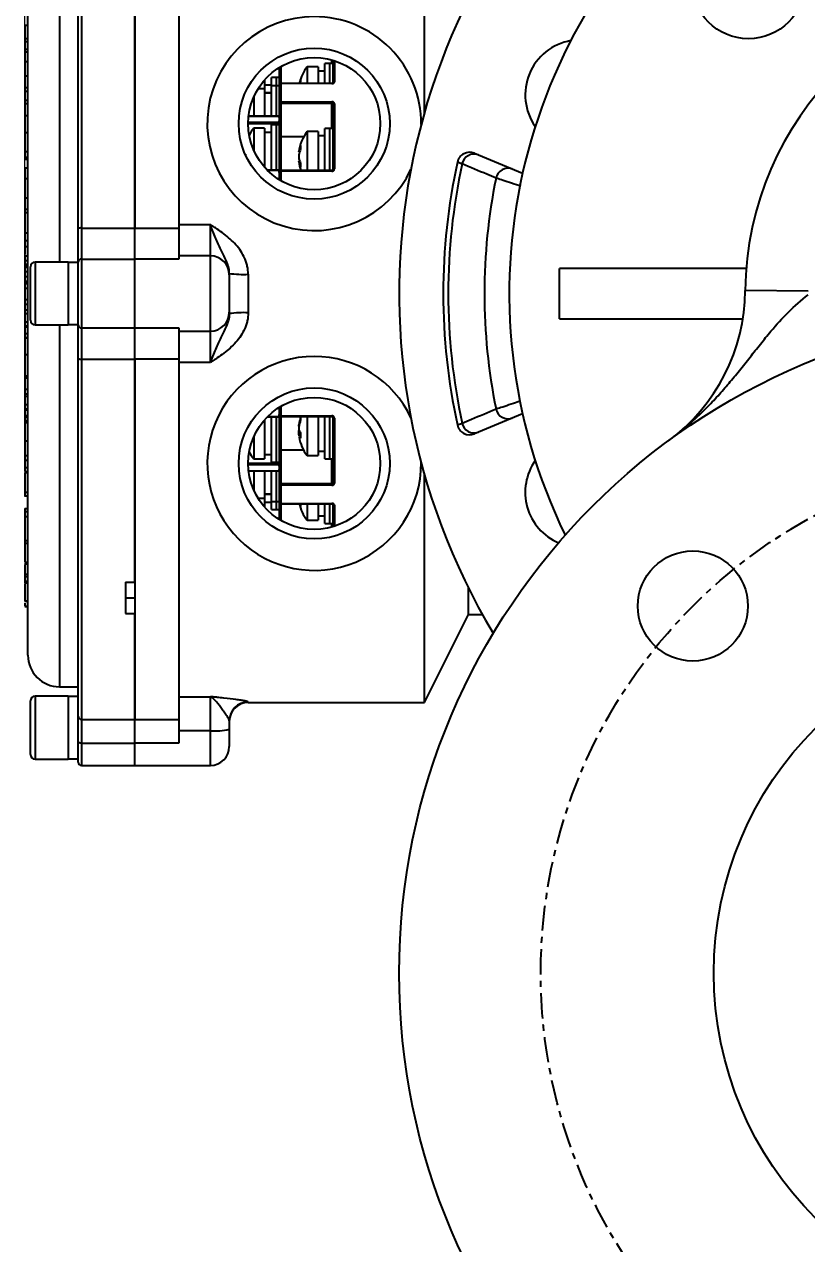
# Model space of a CAD drawing. Header units: millimetres. Extents: x 284 to 3312, y -237 to 1155.
# Drawn here: x 2187.2 to 2311.5, y -8.4 to 185.4 of the extents above; entities that cross this region are included whole.
import ezdxf

# ---------------------------------------------------------------- set-up
doc = ezdxf.new("R2010")
doc.units = ezdxf.units.MM
doc.linetypes.add('CENTER', pattern=[7, 4, -1, 1, -1])
doc.layers.add('中心线', color=1, linetype='CENTER')
doc.layers.add('标注', color=3, linetype='Continuous', lineweight=13)
doc.styles.add('工程字', font='gbenor.shx', dxfattribs={"width": 0.707, "bigfont": 'hztxt.shx'})
doc.dimstyles.new('AM_GB$0', dxfattribs={"dimtxt": 3.5, "dimasz": 2.5, "dimexe": 1, "dimexo": 1, "dimgap": 0.5, "dimtad": 1, "dimdsep": 46, "dimtxsty": '工程字', "dimcen": 0, "dimclrd": 256, "dimclre": 256, "dimclrt": 2, "dimadec": 0, "dimazin": 2, "dimtp": 0.1, "dimtm": 0.1, "dimtfac": 0.71, "dimtmove": 0, "dimatfit": 3, "dimfxl": 0, "dimlwd": -1, "dimlwe": -1, "dimarcsym": 0})

# ---------------------------------------------------------------- blocks, each defined once
blk = doc.blocks.new('*D19')
at = {"layer": 'Defpoints', "color": 0}
for p in [(2550.44, 304.31), (2187.24, 141.66), (2550.44, 132.75)]:
    blk.add_point(p, dxfattribs=at)
at = {"layer": '标注', "transparency": 16777216}
for p, q in [((2187.24, 142.66), (2187.24, 305.31)), ((2189.74, 304.31), (2547.94, 304.31)), ((2550.44, 133.75), (2550.44, 305.31))]:
    blk.add_line(p, q, dxfattribs=at)
for points in [[(2189.74, 304.73), (2189.74, 303.89), (2187.24, 304.31)], [(2547.94, 304.73), (2547.94, 303.89), (2550.44, 304.31)]]:
    blk.add_solid(points, dxfattribs=at)
at = {"layer": '标注', "color": 2, "transparency": 16777216, "insert": (2368.84, 308.81), "char_height": 3.5, "attachment_point": 5, "style": '工程字'}
blk.add_mtext('{\\H2.28571x;365}', dxfattribs=at)

msp = doc.modelspace()

# ---------------------------------------------------------------- linework, layer by layer
at = {"color": 7, "linetype": 'Continuous', "lineweight": 25}
for p, q in [((2195.74, 152.955), (2195.74, 209.829)), ((2196.24, 210.324), (2196.24, 153.031)), ((2204.74, 210.324), (2204.74, 153.031)), ((2211.74, 210.324), (2211.74, 153.031)), ((2250.74, 171.325), (2250.74, 207.591)), ((2192.74, 205.12), (2192.74, 147.62)), ((2187.74, 142.62), (2187.74, 200.12)), ((2204.74, 153.031), (2204.74, 188.518)), ((2187.24, 185.29), (2187.74, 185.29)), ((2187.24, 183.126), (2187.74, 183.126)), ((2187.24, 183.126), (2187.24, 182.66)), ((2187.24, 182.66), (2187.74, 182.66)), ((2187.24, 182.66), (2187.24, 181.457)), ((2187.24, 180.575), (2187.178, 180.575)), ((2187.178, 180.339), (2187.24, 180.339)), ((2187.24, 181.457), (2187.74, 181.457)), ((2187.24, 181.457), (2187.24, 181.01)), ((2187.24, 181.01), (2187.74, 181.01)), ((2187.24, 181.01), (2187.24, 179.472)), ((2187.24, 179.472), (2187.24, 177.207)), ((2187.24, 179.472), (2187.74, 179.472)), ((2227.74, 176.008), (2227.74, 178.564)), ((2227.94, 178.684), (2227.94, 176.02)), ((2233.84, 178.662), (2232.117, 178.662)), ((2232.117, 178.662), (2232.117, 176.02)), ((2233.84, 178.662), (2233.84, 175.957)), ((2235.74, 179.162), (2234.94, 179.162)), ((2234.94, 175.957), (2234.94, 179.162)), ((2236.24, 179.162), (2235.74, 179.162)), ((2235.74, 175.957), (2235.74, 179.162)), ((2235.74, 178.007), (2235.74, 179.162)), ((2236.04, 179.162), (2236.04, 179.739)), ((2236.24, 176.072), (2236.24, 179.682)), ((2236.44, 179.62), (2236.44, 176.228)), ((2187.24, 177.207), (2187.74, 177.207)), ((2187.24, 177.207), (2187.24, 175.378)), ((2225.34, 176.455), (2225.27, 176.455)), ((2225.34, 176.455), (2225.34, 175.151)), ((2227.24, 176.955), (2226.44, 176.955)), ((2226.44, 175.651), (2226.44, 176.955)), ((2227.74, 176.955), (2227.24, 176.955)), ((2227.24, 175.651), (2227.24, 176.955)), ((2234.94, 177.962), (2233.84, 177.962)), ((2235.74, 175.957), (2235.74, 178.007)), ((2187.24, 175.378), (2187.74, 175.378)), ((2187.24, 175.378), (2187.24, 174.758)), ((2187.24, 174.758), (2187.74, 174.758)), ((2187.24, 174.758), (2187.24, 173.368)), ((2225.34, 175.151), (2224.315, 175.151)), ((2226.44, 175.755), (2225.34, 175.755)), ((2225.34, 175.151), (2225.34, 170.799)), ((2226.44, 174.527), (2225.34, 174.527)), ((2226.44, 174.526), (2225.34, 174.526)), ((2226.44, 174.451), (2225.34, 174.451)), ((2227.24, 175.651), (2226.44, 175.651)), ((2226.44, 170.799), (2226.44, 175.651)), ((2227.74, 175.651), (2227.24, 175.651)), ((2227.24, 170.799), (2227.24, 175.651)), ((2227.24, 175.431), (2227.24, 175.651)), ((2227.24, 170.799), (2227.24, 175.431)), ((2227.74, 175.82), (2227.74, 176.008)), ((2227.74, 172.953), (2227.74, 175.82)), ((2236.04, 176.02), (2227.94, 176.02)), ((2227.94, 176.02), (2227.94, 175.975)), ((2236.04, 175.975), (2227.94, 175.975)), ((2227.94, 175.975), (2227.94, 173.095)), ((2236.04, 176.02), (2236.04, 175.975)), ((2187.24, 173.368), (2187.74, 173.368)), ((2187.24, 173.368), (2187.24, 172.797)), ((2187.24, 172.797), (2187.74, 172.797)), ((2187.24, 172.797), (2187.24, 170.898)), ((2223.617, 173.819), (2223.617, 170.799)), ((2227.74, 167.64), (2227.74, 172.953)), ((2227.94, 173.095), (2236.04, 173.095)), ((2227.94, 173.095), (2227.94, 172.827)), ((2236.04, 172.827), (2227.94, 172.827)), ((2227.94, 172.827), (2227.94, 167.514)), ((2236.04, 173.095), (2236.04, 172.827)), ((2236.04, 168.868), (2236.04, 172.827)), ((2236.24, 162.321), (2236.24, 172.668)), ((2236.44, 172.808), (2236.44, 162.413)), ((2187.24, 170.898), (2187.24, 168.185)), ((2187.24, 170.898), (2187.74, 170.898)), ((2227.651, 170.775), (2222.804, 170.775)), ((2227.593, 170.799), (2222.807, 170.799)), ((2227.54, 169.606), (2222.74, 169.606)), ((2222.743, 169.867), (2227.651, 169.867)), ((2225.34, 168.914), (2223.617, 168.914)), ((2223.617, 168.914), (2223.617, 165.42)), ((2225.34, 168.914), (2225.34, 162.703)), ((2227.24, 169.414), (2226.44, 169.414)), ((2226.44, 162.233), (2226.44, 169.414)), ((2227.74, 169.414), (2227.24, 169.414)), ((2227.24, 162.233), (2227.24, 169.414)), ((2227.24, 168.258), (2227.24, 169.414)), ((2227.54, 169.606), (2227.54, 169.696)), ((2227.54, 169.414), (2227.54, 169.606)), ((2235.74, 168.868), (2234.94, 168.868)), ((2234.94, 162.163), (2234.94, 168.868)), ((2236.24, 168.868), (2235.74, 168.868)), ((2235.74, 162.163), (2235.74, 168.868)), ((2235.74, 166.198), (2235.74, 168.868)), ((2187.24, 168.185), (2187.74, 168.185)), ((2187.24, 168.185), (2187.24, 165.21)), ((2226.44, 168.214), (2225.34, 168.214)), ((2227.24, 162.233), (2227.24, 168.258)), ((2227.74, 162.487), (2227.74, 167.64)), ((2227.94, 167.514), (2227.94, 162.559)), ((2231.552, 167.514), (2227.94, 167.514)), ((2233.84, 168.368), (2232.117, 168.368)), ((2232.117, 168.368), (2232.117, 162.163)), ((2233.84, 168.368), (2233.84, 162.168)), ((2234.94, 167.668), (2233.84, 167.668)), ((2187.24, 165.21), (2187.74, 165.21)), ((2187.24, 165.035), (2187.24, 164.294)), ((2222.297, 164.746), (2222.314, 164.658)), ((2230.784, 165.113), (2230.908, 165.113)), ((2230.797, 165.212), (2230.939, 165.212)), ((2235.74, 162.163), (2235.74, 166.198)), ((2258.709, 164.918), (2266.357, 161.75)), ((2187.24, 164.294), (2187.74, 164.294)), ((2187.24, 163.951), (2187.74, 163.951)), ((2222.314, 164.658), (2222.314, 164.658)), ((2230.956, 163.622), (2230.784, 163.622)), ((2230.814, 164.112), (2230.797, 164.112)), ((2230.986, 163.545), (2230.797, 163.545)), ((2187.24, 162.62), (2187.74, 162.62)), ((2187.24, 162.62), (2187.24, 160.921)), ((2187.24, 160.921), (2187.24, 157.846)), ((2187.24, 160.921), (2187.74, 160.921)), ((2227.545, 162.233), (2225.777, 162.233)), ((2227.651, 162.156), (2225.855, 162.156)), ((2227.545, 162.233), (2227.54, 162.232)), ((2227.74, 162.43), (2227.74, 162.487)), ((2227.74, 160.675), (2227.74, 161.963)), ((2227.94, 162.559), (2227.867, 162.091)), ((2236.04, 162.163), (2227.94, 162.163)), ((2227.94, 162.163), (2227.94, 162.053)), ((2236.04, 162.053), (2227.94, 162.053)), ((2227.94, 162.053), (2227.94, 160.555)), ((2236.04, 162.053), (2236.04, 162.163)), ((2187.24, 157.846), (2187.74, 157.846)), ((2187.24, 157.846), (2187.24, 156.012)), ((2187.24, 156.012), (2187.74, 156.012)), ((2187.24, 156.012), (2187.24, 155.506)), ((2187.24, 155.506), (2187.74, 155.506)), ((2187.24, 155.506), (2187.24, 152.279)), ((2211.74, 153.568), (2216.74, 153.568)), ((2216.74, 148.599), (2216.74, 153.568)), ((2187.24, 152.279), (2187.74, 152.279)), ((2187.24, 152.279), (2187.24, 151.044)), ((2195.74, 147.635), (2195.74, 152.955)), ((2196.24, 153.031), (2196.24, 148.091)), ((2196.24, 153.031), (2204.74, 153.031)), ((2204.74, 148.091), (2204.74, 153.031)), ((2204.74, 153.031), (2211.74, 153.031)), ((2211.74, 153.031), (2211.74, 148.091)), ((2187.178, 150.493), (2187.24, 150.493)), ((2187.24, 151.044), (2187.74, 151.044)), ((2187.24, 150.31), (2187.24, 150.268)), ((2187.24, 150.093), (2187.74, 150.093)), ((2187.24, 148.607), (2187.24, 147.879)), ((2187.24, 148.607), (2187.74, 148.607)), ((2187.24, 147.879), (2187.24, 147.263)), ((2187.24, 147.879), (2187.74, 147.879)), ((2194.14, 147.62), (2188.89, 147.62)), ((2188.89, 147.62), (2188.89, 137.62)), ((2194.14, 147.62), (2194.14, 137.62)), ((2195.74, 147.56), (2194.14, 147.56)), ((2195.74, 137.604), (2195.74, 147.635)), ((2196.24, 148.091), (2196.24, 137.148)), ((2196.24, 148.091), (2204.74, 148.091)), ((2204.74, 137.148), (2204.74, 148.091)), ((2211.74, 148.091), (2204.74, 148.091)), ((2216.74, 148.599), (2211.74, 148.599)), ((2216.74, 136.64), (2216.74, 148.599)), ((2187.24, 147.263), (2187.74, 147.263)), ((2187.24, 147.263), (2187.24, 146.804)), ((2187.24, 147.088), (2187.24, 147.037)), ((2187.24, 147.037), (2187.74, 147.037)), ((2187.24, 146.804), (2187.74, 146.804)), ((2187.24, 146.804), (2187.24, 146.108)), ((2187.24, 146.108), (2187.74, 146.108)), ((2187.24, 146.108), (2187.24, 145.33)), ((2187.24, 145.33), (2187.74, 145.33)), ((2187.24, 145.33), (2187.24, 144.593)), ((2188.14, 138.37), (2188.14, 146.87)), ((2219.74, 145.818), (2219.74, 145.609)), ((2219.74, 145.609), (2219.74, 139.63)), ((2222.74, 145.677), (2222.74, 139.562)), ((2272.24, 138.62), (2272.24, 146.62)), ((2301.9, 146.62), (2272.24, 146.62)), ((2187.24, 144.593), (2187.74, 144.593)), ((2187.24, 144.593), (2187.24, 144.277)), ((2187.24, 144.277), (2187.74, 144.277)), ((2187.24, 144.277), (2187.24, 144.216)), ((2187.24, 144.216), (2187.24, 143.482)), ((2187.24, 144.216), (2187.74, 144.216)), ((2187.24, 143.482), (2187.74, 143.482)), ((2187.24, 143.482), (2187.24, 141.663)), ((2187.24, 141.663), (2187.74, 141.663)), ((2187.24, 141.663), (2187.24, 140.929)), ((2187.74, 85.12), (2187.74, 142.62)), ((2311.742, 142.992), (2301.742, 143.085)), ((2187.24, 140.929), (2187.74, 140.929)), ((2187.24, 140.929), (2187.24, 140)), ((2187.24, 140), (2187.74, 140)), ((2187.24, 140), (2187.24, 139.421)), ((2219.74, 139.63), (2219.74, 139.421)), ((2187.24, 139.421), (2187.74, 139.421)), ((2187.24, 139.421), (2187.24, 138.103)), ((2187.24, 138.103), (2187.74, 138.103)), ((2187.24, 138.103), (2187.24, 137.47)), ((2188.89, 137.62), (2194.14, 137.62)), ((2192.74, 137.62), (2192.74, 80.12)), ((2194.14, 137.68), (2195.74, 137.68)), ((2195.74, 132.284), (2195.74, 137.604)), ((2272.24, 138.62), (2301.366, 138.62)), ((2187.24, 136.522), (2187.178, 136.522)), ((2187.24, 137.47), (2187.74, 137.47)), ((2187.24, 137.47), (2187.24, 137.362)), ((2187.24, 137.362), (2187.74, 137.362)), ((2187.24, 137.362), (2187.24, 137.299)), ((2187.24, 137.299), (2187.74, 137.299)), ((2187.24, 137.299), (2187.24, 136.268)), ((2187.24, 136.268), (2187.74, 136.268)), ((2187.24, 136.268), (2187.24, 135.636)), ((2196.24, 137.148), (2204.74, 137.148)), ((2196.24, 137.148), (2196.24, 132.208)), ((2204.74, 132.208), (2204.74, 137.148)), ((2204.74, 137.148), (2211.74, 137.148)), ((2211.74, 137.148), (2211.74, 132.208)), ((2211.74, 136.64), (2216.74, 136.64)), ((2216.74, 131.671), (2216.74, 136.64)), ((2187.24, 135.636), (2187.74, 135.636)), ((2187.24, 135.636), (2187.24, 135.564)), ((2187.24, 135.564), (2187.74, 135.564)), ((2187.24, 135.564), (2187.24, 132.953)), ((2187.24, 132.953), (2187.74, 132.953)), ((2187.24, 132.953), (2187.24, 129.549)), ((2195.74, 75.41), (2195.74, 132.284)), ((2196.24, 132.208), (2204.74, 132.208)), ((2196.24, 132.208), (2196.24, 74.915)), ((2204.74, 96.721), (2204.74, 132.208)), ((2211.74, 132.208), (2204.74, 132.208)), ((2204.74, 132.208), (2204.74, 74.915)), ((2211.74, 132.208), (2211.74, 74.915)), ((2216.74, 131.671), (2211.74, 131.671)), ((2187.24, 129.549), (2187.74, 129.549)), ((2187.24, 129.549), (2187.24, 129.439)), ((2187.24, 129.439), (2187.74, 129.439)), ((2187.24, 129.439), (2187.24, 129.239)), ((2187.24, 129.239), (2187.24, 127.404)), ((2187.24, 129.239), (2187.74, 129.239)), ((2187.24, 127.404), (2187.74, 127.404)), ((2187.24, 127.404), (2187.24, 126.651)), ((2187.24, 126.651), (2187.74, 126.651)), ((2187.24, 126.651), (2187.24, 126.324)), ((2187.24, 126.324), (2187.74, 126.324)), ((2187.24, 126.324), (2187.24, 126.294)), ((2187.24, 126.294), (2187.74, 126.294)), ((2187.24, 126.294), (2187.24, 124.964)), ((2187.24, 124.964), (2187.74, 124.964)), ((2187.24, 124.964), (2187.24, 124.27)), ((2187.24, 124.27), (2187.74, 124.27)), ((2187.24, 124.27), (2187.24, 124.139)), ((2187.24, 124.139), (2187.74, 124.139)), ((2187.24, 124.139), (2187.24, 123.221)), ((2227.74, 123.276), (2227.74, 124.564)), ((2227.94, 124.684), (2227.94, 123.186)), ((2187.24, 123.221), (2187.74, 123.221)), ((2187.24, 123.221), (2187.24, 122.955)), ((2187.24, 122.955), (2187.74, 122.955)), ((2187.24, 122.955), (2187.24, 122.414)), ((2187.24, 122.414), (2187.74, 122.414)), ((2187.24, 122.414), (2187.24, 122.147)), ((2187.24, 122.147), (2187.74, 122.147)), ((2187.24, 122.147), (2187.24, 119.224)), ((2225.34, 122.536), (2225.34, 116.325)), ((2225.777, 123.006), (2227.545, 123.006)), ((2225.855, 123.083), (2227.651, 123.083)), ((2226.44, 115.825), (2226.44, 123.006)), ((2227.24, 115.825), (2227.24, 123.006)), ((2227.24, 116.981), (2227.24, 123.006)), ((2227.54, 123.007), (2227.545, 123.006)), ((2227.74, 122.752), (2227.74, 122.809)), ((2227.74, 117.599), (2227.74, 122.752)), ((2227.867, 123.148), (2227.94, 122.68)), ((2227.94, 123.186), (2236.04, 123.186)), ((2227.94, 123.186), (2227.94, 123.076)), ((2227.94, 123.076), (2236.04, 123.076)), ((2227.94, 122.68), (2227.94, 117.725)), ((2232.117, 123.076), (2232.117, 116.871)), ((2233.84, 123.076), (2233.84, 116.871)), ((2234.94, 116.371), (2234.94, 123.076)), ((2235.74, 116.371), (2235.74, 123.076)), ((2235.74, 117.527), (2235.74, 123.07)), ((2236.04, 123.186), (2236.04, 123.076)), ((2236.24, 112.571), (2236.24, 122.918)), ((2236.44, 122.826), (2236.44, 112.431)), ((2266.357, 123.489), (2258.709, 120.321)), ((2230.787, 121.548), (2230.823, 121.548)), ((2231.062, 120.194), (2230.787, 120.194)), ((2230.797, 121.726), (2230.854, 121.726)), ((2230.797, 120.77), (2230.874, 120.77)), ((2231.069, 120.374), (2230.797, 120.374)), ((2231.061, 120.169), (2230.797, 120.169)), ((2187.24, 119.518), (2187.178, 119.518)), ((2187.24, 119.224), (2187.74, 119.224)), ((2187.24, 119.199), (2187.74, 119.199)), ((2223.617, 119.819), (2223.617, 116.325)), ((2187.24, 116.884), (2187.74, 116.884)), ((2187.24, 116.884), (2187.24, 116.113)), ((2223.617, 116.325), (2225.34, 116.325)), ((2225.34, 117.025), (2226.44, 117.025)), ((2227.24, 115.825), (2227.24, 116.981)), ((2227.74, 112.286), (2227.74, 117.599)), ((2227.94, 117.725), (2227.94, 112.412)), ((2231.552, 117.725), (2227.94, 117.725)), ((2232.117, 116.871), (2233.84, 116.871)), ((2233.84, 117.571), (2234.94, 117.571)), ((2234.94, 116.371), (2235.74, 116.371)), ((2235.74, 116.371), (2235.74, 117.527)), ((2235.74, 116.371), (2236.24, 116.371)), ((2236.04, 112.412), (2236.04, 116.371)), ((2187.24, 115.197), (2187.178, 115.197)), ((2187.24, 116.113), (2187.74, 116.113)), ((2187.24, 116.113), (2187.24, 114.947)), ((2187.24, 114.947), (2187.74, 114.947)), ((2187.24, 114.947), (2187.24, 114.336)), ((2187.24, 114.336), (2187.74, 114.336)), ((2222.74, 115.633), (2227.54, 115.633)), ((2227.651, 115.372), (2222.743, 115.372)), ((2222.804, 114.464), (2227.651, 114.464)), ((2222.807, 114.44), (2227.593, 114.44)), ((2223.617, 114.44), (2223.617, 111.42)), ((2225.34, 114.44), (2225.34, 110.088)), ((2226.44, 115.825), (2227.24, 115.825)), ((2226.44, 109.588), (2226.44, 114.44)), ((2227.24, 115.825), (2227.74, 115.825)), ((2227.24, 109.588), (2227.24, 114.44)), ((2227.24, 109.808), (2227.24, 114.389)), ((2227.54, 115.633), (2227.54, 115.825)), ((2227.54, 115.543), (2227.54, 115.633)), ((2187.24, 114.198), (2187.74, 114.198)), ((2227.94, 112.412), (2236.04, 112.412)), ((2227.94, 112.412), (2227.94, 112.144)), ((2236.04, 112.412), (2236.04, 112.144)), ((2250.74, 77.62), (2250.74, 113.914)), ((2187.24, 111.051), (2187.74, 111.051)), ((2225.34, 110.788), (2226.44, 110.788)), ((2225.34, 110.713), (2226.44, 110.713)), ((2225.34, 110.712), (2226.44, 110.712)), ((2227.74, 109.419), (2227.74, 112.286)), ((2227.94, 112.144), (2227.94, 109.264)), ((2236.04, 112.144), (2227.94, 112.144)), ((2187.178, 110.445), (2187.74, 110.445)), ((2224.315, 110.088), (2225.34, 110.088)), ((2225.27, 108.784), (2225.34, 108.784)), ((2225.34, 110.088), (2225.34, 108.784)), ((2225.34, 109.484), (2226.44, 109.484)), ((2226.44, 109.588), (2227.24, 109.588)), ((2226.44, 108.284), (2226.44, 109.588)), ((2227.24, 109.588), (2227.24, 109.808)), ((2227.24, 109.588), (2227.74, 109.588)), ((2227.24, 108.284), (2227.24, 109.588)), ((2227.74, 109.231), (2227.74, 109.419)), ((2227.74, 106.675), (2227.74, 109.231)), ((2227.94, 109.264), (2236.04, 109.264)), ((2227.94, 109.264), (2227.94, 109.219)), ((2227.94, 109.219), (2236.04, 109.219)), ((2227.94, 109.219), (2227.94, 106.555)), ((2232.117, 109.219), (2232.117, 106.577)), ((2233.84, 109.282), (2233.84, 106.577)), ((2234.94, 106.077), (2234.94, 109.282)), ((2235.74, 106.077), (2235.74, 109.282)), ((2235.74, 106.297), (2235.74, 109.282)), ((2236.04, 109.264), (2236.04, 109.219)), ((2236.24, 105.557), (2236.24, 109.167)), ((2236.44, 109.011), (2236.44, 105.619)), ((2187.24, 108.457), (2187.74, 108.457)), ((2187.24, 108.457), (2187.24, 107.979)), ((2187.24, 107.979), (2187.74, 107.979)), ((2187.24, 107.979), (2187.24, 107.203)), ((2187.24, 107.203), (2187.74, 107.203)), ((2187.24, 107.203), (2187.24, 103.385)), ((2226.44, 108.284), (2227.24, 108.284)), ((2227.24, 108.284), (2227.74, 108.284)), ((2232.117, 106.577), (2233.84, 106.577)), ((2233.84, 107.277), (2234.94, 107.277)), ((2187.24, 104.921), (2187.178, 104.921)), ((2234.94, 106.077), (2235.74, 106.077)), ((2235.74, 106.077), (2235.74, 106.297)), ((2235.74, 106.077), (2236.24, 106.077)), ((2236.04, 105.5), (2236.04, 106.077)), ((2187.24, 103.385), (2187.74, 103.385)), ((2187.24, 103.385), (2187.24, 102.938)), ((2187.24, 102.938), (2187.74, 102.938)), ((2187.178, 99.665), (2187.74, 99.665)), ((2187.24, 99.277), (2187.178, 99.277)), ((2187.24, 99.914), (2187.74, 99.914)), ((2187.24, 99.498), (2187.24, 98.001)), ((2187.24, 98.429), (2187.178, 98.429)), ((2187.24, 98.001), (2187.74, 98.001)), ((2187.24, 98.001), (2187.24, 97.668)), ((2187.24, 97.668), (2187.74, 97.668)), ((2187.24, 97.668), (2187.24, 96.922)), ((2187.24, 96.922), (2187.74, 96.922)), ((2187.24, 96.922), (2187.24, 96.616)), ((2187.24, 96.616), (2187.74, 96.616)), ((2187.24, 96.516), (2187.24, 95.87)), ((2203.24, 96.721), (2204.74, 96.721)), ((2203.24, 96.721), (2203.24, 91.771)), ((2257.74, 91.62), (2257.74, 95.833)), ((2187.178, 93.717), (2187.74, 93.717)), ((2187.24, 93.756), (2187.74, 93.756)), ((2203.24, 94.249), (2204.74, 94.249)), ((2187.24, 92.956), (2187.74, 92.956)), ((2187.24, 92.862), (2187.74, 92.862)), ((2203.24, 91.771), (2204.74, 91.771)), ((2204.74, 74.915), (2204.74, 91.771)), ((2250.74, 77.62), (2257.74, 91.62)), ((2257.74, 91.62), (2259.958, 91.62)), ((2192.74, 80.12), (2195.74, 80.12)), ((2188.14, 69.37), (2188.14, 77.87)), ((2194.14, 78.62), (2188.89, 78.62)), ((2188.89, 78.62), (2188.89, 68.62)), ((2194.14, 78.62), (2194.14, 68.62)), ((2195.74, 78.56), (2194.14, 78.56)), ((2211.74, 78.548), (2216.74, 78.548)), ((2216.74, 73.127), (2216.74, 78.548)), ((2222.74, 77.691), (2222.74, 77.62)), ((2222.74, 77.62), (2250.74, 77.62)), ((2195.74, 71.363), (2195.74, 75.41)), ((2196.24, 74.915), (2204.74, 74.915)), ((2196.24, 74.915), (2196.24, 71.158)), ((2204.74, 71.158), (2204.74, 74.915)), ((2204.74, 74.915), (2211.74, 74.915)), ((2211.74, 74.915), (2211.74, 71.158)), ((2219.74, 74.695), (2219.74, 73.373)), ((2216.74, 73.127), (2211.74, 73.127)), ((2216.74, 67.62), (2216.74, 73.127)), ((2219.74, 73.373), (2219.74, 70.62)), ((2195.74, 68.12), (2195.74, 71.363)), ((2196.24, 71.158), (2204.74, 71.158)), ((2196.24, 71.158), (2196.24, 67.62)), ((2204.74, 67.62), (2204.74, 71.158)), ((2211.74, 71.158), (2204.74, 71.158)), ((2188.89, 68.62), (2194.14, 68.62)), ((2194.14, 68.68), (2195.74, 68.68)), ((2196.24, 67.62), (2204.74, 67.62)), ((2204.74, 67.62), (2216.74, 67.62))]:
    msp.add_line(p, q, dxfattribs=at)
at = {"color": 7, "linetype": 'Continuous', "lineweight": 25, "flags": 128}
for points in [[(2227.74, 176.008), (2227.744, 175.998), (2227.755, 175.988), (2227.774, 175.98), (2227.799, 175.972), (2227.808, 175.969)], [(2227.74, 172.953), (2227.744, 172.928), (2227.755, 172.905), (2227.774, 172.883), (2227.799, 172.864), (2227.829, 172.848), (2227.863, 172.837), (2227.901, 172.829), (2227.94, 172.827)], [(2227.74, 169.515), (2227.736, 169.533), (2227.725, 169.55), (2227.706, 169.566), (2227.681, 169.58), (2227.651, 169.591), (2227.617, 169.599), (2227.579, 169.604), (2227.54, 169.606)], [(2227.74, 167.64), (2227.744, 167.615), (2227.755, 167.592), (2227.774, 167.57), (2227.799, 167.551), (2227.829, 167.535), (2227.863, 167.524), (2227.901, 167.517), (2227.94, 167.514)], [(2227.74, 162.487), (2227.744, 162.501), (2227.755, 162.514), (2227.774, 162.527), (2227.799, 162.538), (2227.829, 162.547), (2227.863, 162.554), (2227.901, 162.558), (2227.94, 162.559)], [(2227.94, 162.053), (2227.901, 162.052), (2227.863, 162.046), (2227.829, 162.038), (2227.799, 162.027), (2227.774, 162.013), (2227.755, 161.997), (2227.744, 161.981), (2227.74, 161.963)], [(2236.24, 162.321), (2236.244, 162.339), (2236.255, 162.356), (2236.274, 162.372), (2236.299, 162.386), (2236.329, 162.397), (2236.363, 162.406), (2236.401, 162.411), (2236.44, 162.413)], [(2227.74, 124.549), (2227.737, 124.55), (2227.721, 124.552)], [(2227.74, 123.276), (2227.744, 123.258), (2227.755, 123.242), (2227.774, 123.226), (2227.799, 123.212), (2227.829, 123.201), (2227.863, 123.193), (2227.901, 123.187), (2227.94, 123.186)], [(2227.94, 122.68), (2227.901, 122.681), (2227.863, 122.685), (2227.829, 122.692), (2227.799, 122.701), (2227.774, 122.712), (2227.755, 122.725), (2227.744, 122.738), (2227.74, 122.752)], [(2236.24, 122.918), (2236.244, 122.9), (2236.255, 122.883), (2236.274, 122.867), (2236.299, 122.853), (2236.329, 122.842), (2236.363, 122.833), (2236.401, 122.828), (2236.44, 122.826)], [(2230.797, 120.77), (2230.818, 120.836), (2230.831, 120.871)], [(2230.826, 120.177), (2230.818, 120.227), (2230.797, 120.374)], [(2227.94, 117.725), (2227.901, 117.722), (2227.863, 117.715), (2227.829, 117.704), (2227.799, 117.688), (2227.774, 117.669), (2227.755, 117.647), (2227.744, 117.624), (2227.74, 117.599)], [(2227.74, 115.724), (2227.736, 115.706), (2227.725, 115.689), (2227.706, 115.673), (2227.681, 115.659), (2227.651, 115.648), (2227.617, 115.64), (2227.579, 115.635), (2227.54, 115.633)], [(2227.94, 112.412), (2227.901, 112.41), (2227.863, 112.402), (2227.829, 112.391), (2227.799, 112.375), (2227.774, 112.356), (2227.755, 112.334), (2227.744, 112.311), (2227.74, 112.286)], [(2227.808, 109.27), (2227.799, 109.267), (2227.774, 109.259), (2227.755, 109.251), (2227.744, 109.241), (2227.74, 109.231)], [(2196.24, 71.158), (2196.142, 71.162), (2196.049, 71.173), (2195.962, 71.192), (2195.886, 71.218), (2195.824, 71.249), (2195.778, 71.284), (2195.75, 71.323), (2195.74, 71.363)]]:
    msp.add_lwpolyline(points, dxfattribs=at)
at = {"color": 7, "linetype": 'Continuous', "lineweight": 25}
for centre, radius in [((2302.243, 192.117), 9), ((2233.24, 169.62), 12), ((2233.24, 169.62), 10.5), ((2351.74, 34.62), 105), ((2233.24, 115.62), 12), ((2233.24, 115.62), 10.5), ((2293.404, 92.956), 8.75), ((2351.74, 34.62), 55)]:
    msp.add_circle(centre, radius, dxfattribs=at)
for centre, radius, start, end in [((2351.74, 142.62), 105, 329.05028, 210.94972), ((2351.74, 142.62), 87.5, 333.96615, 206.03385), ((2351.74, 142.62), 50, 0.53384, 179.46616), ((2233.24, 169.62), 17, 90, 334.72488), ((2233.24, 169.62), 17, 359.6039, 90), ((2275.52, 174.191), 8.75, 99.89237, 215.10763), ((2237.24, 174.662), 6.5, 142.02013, 167.34635), ((2236.677, 174.789), 5.923, 161.09674, 168.62967), ((2236.686, 174.514), 5.933, 161.10071, 165.92805), ((2231.767, 176.572), 0.706, 168.90065, 191.09935), ((2227.94, 175.82), 0.2, 90, 180), ((2227.92, 175.794), 0.182, 83.71492, 171.88672), ((2236.421, 176.047), 0.182, 83.87213, 172.15025), ((2227.915, 172.918), 0.179, 81.99056, 168.66172), ((2236.415, 172.632), 0.178, 81.82628, 168.3162), ((2227.638, 171.003), 0.228, 273.26667, 296.52548), ((2228.74, 164.914), 6.5, 142.02013, 153.88922), ((2227.666, 170.085), 0.218, 266.07981, 289.81203), ((2237.24, 164.368), 6.5, 142.02013, 173.33977), ((2234.54, 164.626), 3.788, 156.21429, 171.10291), ((2234.54, 164.037), 3.788, 156.21429, 171.10291), ((2234.35, 165.859), 3.29, 174.86565, 185.13435), ((2257.944, 163.071), 2, 67.5, 167.69992), ((2258.658, 162.829), 1.953, 70.57005, 168.66737), ((2237.24, 164.368), 6.5, 186.64241, 199.82688), ((2233.909, 164.744), 3.159, 189.92214, 206.15221), ((2234.46, 164.68), 3.707, 188.81417, 196.57739), ((2233.909, 164.09), 3.159, 189.92214, 206.15221), ((2235.117, 163.024), 4.057, 175.37662, 184.62338), ((2351.74, 142.62), 98, 167.69992, 192.30008), ((2351.74, 142.62), 97.203, 167.76883, 192.23117), ((2227.626, 162.456), 0.301, 274.85149, 301.20958), ((2227.94, 161.963), 0.2, 90, 180), ((2351.74, 142.62), 91.463, 168.43441, 191.56559), ((2264.054, 160.592), 1.954, 70.61558, 169.24083), ((2196.118, 152.152), 0.888, 82.09459, 115.19018), ((2188.89, 146.87), 0.75, 90, 180), ((2196.219, 147.612), 0.48, 87.48491, 177.24191), ((2216.745, 145.604), 2.995, 0.0971, 90.09677), ((2221.992, 161.727), 16.068, 261.94439, 272.66944), ((2271.744, 143.365), 30, 306.33937, 359.46616), ((2216.745, 139.635), 2.995, 269.90323, 359.9029), ((2221.992, 123.512), 16.068, 87.33056, 98.05561), ((2188.89, 138.37), 0.75, 180, 270), ((2196.219, 137.627), 0.48, 182.75809, 272.51509), ((2196.118, 133.087), 0.888, 244.80982, 277.90541), ((2233.24, 115.62), 17, 90, 0.3961), ((2233.24, 115.62), 17, 25.27512, 90), ((2264.054, 124.647), 1.954, 190.75917, 289.38442), ((2227.626, 122.783), 0.301, 58.79042, 85.14851), ((2227.94, 123.276), 0.2, 180, 270), ((2236.242, 121.04), 5.488, 160.35877, 172.81077), ((2236.242, 120.682), 5.488, 160.35877, 172.81077), ((2237.24, 120.871), 6.5, 160.17312, 172.07408), ((2232.28, 122.705), 1.219, 171.55982, 188.44018), ((2232.207, 121.396), 1.472, 196.718, 219.63899), ((2232.207, 120.592), 1.472, 196.718, 219.63899), ((2237.187, 120.055), 6.127, 176.23854, 183.76146), ((2257.944, 122.168), 2, 192.30008, 292.5), ((2258.658, 122.41), 1.953, 191.33263, 289.42995), ((2237.24, 120.871), 6.5, 189.58019, 217.97987), ((2228.74, 120.325), 6.5, 206.11078, 217.97987), ((2227.666, 115.154), 0.218, 70.18797, 93.92019), ((2227.638, 114.236), 0.228, 63.47452, 86.73333), ((2275.52, 111.048), 8.75, 144.89237, 246.75128), ((2236.415, 112.607), 0.178, 191.6838, 278.17372), ((2227.915, 112.321), 0.179, 191.33828, 278.00944), ((2227.94, 109.419), 0.2, 180, 270), ((2227.92, 109.445), 0.182, 188.11328, 276.28508), ((2237.24, 110.577), 6.5, 191.48384, 217.97987), ((2234.637, 110.354), 3.891, 196.94752, 203.69015), ((2234.279, 109.082), 3.219, 176.43718, 185.2073), ((2236.421, 109.192), 0.182, 187.84975, 276.12787), ((2192.74, 85.12), 5, 180, 270), ((2188.89, 77.87), 0.75, 90, 180), ((2222.738, 74.693), 2.998, 89.96829, 179.96825), ((2222.74, 74.62), 3, 90, 180), ((2196.237, 75.412), 0.497, 180.33674, 270.33283), ((2217.485, 82.444), 9.347, 265.4287, 283.96113), ((2216.74, 70.62), 3, 270, 0), ((2188.89, 69.37), 0.75, 180, 270), ((2196.24, 68.12), 0.5, 180, 270)]:
    msp.add_arc(centre, radius, start, end, dxfattribs=at)
for points, knots in [([(2187.24, 185.29), (2187.24, 185.204), (2187.24, 185.03), (2187.24, 184.52), (2187.24, 183.856), (2187.24, 183.374), (2187.24, 183.168)], [0, 0, 0, 0, 0.1829337, 0.365939, 0.7301762, 1, 1, 1, 1]), ([(2236.04, 175.975), (2236.069, 175.976), (2236.142, 175.979), (2236.255, 176.009), (2236.357, 176.067), (2236.427, 176.143), (2236.436, 176.2), (2236.44, 176.228)], [0, 0, 0, 0, 0.137069, 0.3511253, 0.5666741, 0.7832456, 1, 1, 1, 1]), ([(2236.241, 176.083), (2236.241, 176.083), (2236.241, 176.083), (2236.22, 176.063), (2236.174, 176.041), (2236.111, 176.023), (2236.063, 176.021), (2236.04, 176.02)], [0, 0, 0, 0, 0.1551468, 0.3597022, 0.5713328, 0.7917729, 1, 1, 1, 1]), ([(2236.44, 172.808), (2236.438, 172.83), (2236.433, 172.884), (2236.384, 172.964), (2236.294, 173.036), (2236.174, 173.085), (2236.085, 173.092), (2236.04, 173.095)], [0, 0, 0, 0, 0.1455211, 0.3606183, 0.5743383, 0.7872639, 1, 1, 1, 1]), ([(2236.24, 172.668), (2236.239, 172.68), (2236.237, 172.71), (2236.212, 172.755), (2236.167, 172.795), (2236.107, 172.822), (2236.062, 172.825), (2236.04, 172.827)], [0, 0, 0, 0, 0.1465276, 0.3625863, 0.5763736, 0.7885301, 1, 1, 1, 1]), ([(2227.738, 170.918), (2227.738, 170.917), (2227.738, 170.908), (2227.722, 170.862), (2227.673, 170.817), (2227.619, 170.795), (2227.595, 170.8), (2227.593, 170.8)], [0, 0, 0, 0, 0.0428038, 0.303192, 0.6248105, 0.9698673, 1, 1, 1, 1]), ([(2227.651, 170.775), (2227.645, 170.781), (2227.637, 170.79), (2227.615, 170.798), (2227.601, 170.797), (2227.593, 170.797)], [0, 0, 0, 0, 0.411673, 0.6160281, 1, 1, 1, 1]), ([(2227.74, 170.332), (2227.74, 170.335), (2227.739, 170.339), (2227.737, 170.35), (2227.73, 170.39), (2227.717, 170.461), (2227.693, 170.588), (2227.672, 170.693), (2227.654, 170.765), (2227.651, 170.775)], [0, 0, 0, 0, 0.0144234, 0.0270086, 0.0773855, 0.2788937, 0.4975444, 0.9324114, 1, 1, 1, 1]), ([(2227.54, 169.696), (2227.542, 169.704), (2227.547, 169.733), (2227.576, 169.779), (2227.614, 169.822), (2227.642, 169.851), (2227.649, 169.864), (2227.651, 169.867)], [0, 0, 0, 0, 0.0989119, 0.37919951, 0.69625923, 0.91254965, 1, 1, 1, 1]), ([(2227.74, 169.687), (2227.736, 169.688), (2227.729, 169.688), (2227.691, 169.69), (2227.637, 169.692), (2227.586, 169.694), (2227.553, 169.696), (2227.543, 169.696), (2227.54, 169.696)], [0, 0, 0, 0, 0.2234751, 0.4469544, 0.6703687, 0.8940926, 0.9740542, 1, 1, 1, 1]), ([(2227.651, 169.867), (2227.668, 169.946), (2227.7, 170.102), (2227.726, 170.255), (2227.74, 170.33), (2227.74, 170.332)], [0, 0, 0, 0, 0.50245376, 0.98557613, 1, 1, 1, 1]), ([(2230.784, 165.115), (2230.783, 165.116), (2230.783, 165.119), (2230.789, 165.157), (2230.795, 165.196), (2230.797, 165.212)], [0, 0, 0, 0, 0.3243475, 0.7206985, 1, 1, 1, 1]), ([(2187.24, 164.294), (2187.24, 164.251), (2187.24, 164.174), (2187.24, 164.019), (2187.24, 163.951)], [0, 0, 0, 0, 0.55952356, 1, 1, 1, 1]), ([(2230.797, 164.623), (2230.794, 164.596), (2230.787, 164.542), (2230.782, 164.441), (2230.783, 164.341), (2230.789, 164.257), (2230.795, 164.216), (2230.797, 164.199)], [0, 0, 0, 0, 0.21361365, 0.42729607, 0.63945845, 0.85095921, 1, 1, 1, 1]), ([(2230.797, 163.545), (2230.794, 163.565), (2230.787, 163.605), (2230.783, 163.628), (2230.784, 163.618), (2230.784, 163.614)], [0, 0, 0, 0, 0.3664995, 0.7331171, 1, 1, 1, 1]), ([(2256.743, 163.213), (2256.661, 163.244), (2256.187, 163.422), (2256.079, 163.463), (2255.99, 163.497)], [0, 0, 0, 0, 0.17311, 1, 1, 1, 1]), ([(2262.134, 160.957), (2261.645, 161.161), (2259.847, 161.914), (2258.051, 162.666), (2256.743, 163.213)], [0, 0, 0, 0, 0.2717949, 1, 1, 1, 1]), ([(2227.74, 162.417), (2227.736, 162.395), (2227.729, 162.351), (2227.691, 162.294), (2227.637, 162.252), (2227.586, 162.236), (2227.553, 162.232), (2227.543, 162.232), (2227.54, 162.232)], [0, 0, 0, 0, 0.2234751, 0.4469544, 0.6703687, 0.8940926, 0.9740542, 1, 1, 1, 1]), ([(2227.651, 162.156), (2227.645, 162.167), (2227.637, 162.183), (2227.609, 162.207), (2227.577, 162.226), (2227.55, 162.235), (2227.545, 162.233), (2227.545, 162.233)], [0, 0, 0, 0, 0.2242322, 0.3355414, 0.6862861, 0.9963521, 1, 1, 1, 1]), ([(2227.74, 161.429), (2227.74, 161.432), (2227.739, 161.439), (2227.737, 161.458), (2227.73, 161.522), (2227.717, 161.637), (2227.693, 161.845), (2227.672, 162.019), (2227.654, 162.139), (2227.651, 162.156)], [0, 0, 0, 0, 0.0144234, 0.0270086, 0.0773855, 0.2788937, 0.4975444, 0.9324114, 1, 1, 1, 1]), ([(2227.74, 162.43), (2227.74, 162.427), (2227.74, 162.424), (2227.74, 162.419), (2227.74, 162.417)], [0, 0, 0, 0, 0.601102, 1, 1, 1, 1]), ([(2227.74, 162.417), (2227.74, 162.417), (2227.742, 162.411), (2227.753, 162.379), (2227.776, 162.303), (2227.78, 162.232), (2227.782, 162.198)], [0, 0, 0, 0, 0.0163336, 0.2292514, 0.6339689, 1, 1, 1, 1]), ([(2227.782, 162.198), (2227.782, 162.192), (2227.782, 162.149), (2227.779, 162.108), (2227.777, 162.072)], [0, 0, 0, 0, 0.1487413, 1, 1, 1, 1]), ([(2236.04, 162.053), (2236.069, 162.055), (2236.142, 162.059), (2236.255, 162.102), (2236.357, 162.183), (2236.427, 162.291), (2236.436, 162.372), (2236.44, 162.413)], [0, 0, 0, 0, 0.137069, 0.3511253, 0.5666741, 0.7832456, 1, 1, 1, 1]), ([(2236.237, 162.319), (2236.237, 162.309), (2236.238, 162.282), (2236.214, 162.239), (2236.167, 162.196), (2236.107, 162.168), (2236.062, 162.165), (2236.04, 162.163)], [0, 0, 0, 0, 0.1406862, 0.4013262, 0.6137867, 0.8085472, 1, 1, 1, 1]), ([(2266.084, 159.659), (2265.978, 159.693), (2265.338, 159.902), (2264.217, 160.27), (2262.908, 160.701), (2262.392, 160.871), (2262.134, 160.957)], [0, 0, 0, 0, 0.06248147, 0.37654053, 0.68757816, 1, 1, 1, 1]), ([(2219.74, 145.818), (2219.74, 146.191), (2219.684, 146.545), (2219.505, 147.226), (2219.384, 147.548), (2219.117, 148.162), (2218.972, 148.457), (2218.678, 149.042), (2218.53, 149.332), (2218.238, 149.923), (2218.094, 150.224), (2217.812, 150.844), (2217.673, 151.165), (2217.401, 151.824), (2217.268, 152.162), (2217.07, 152.681), (2217.004, 152.856), (2216.872, 153.21), (2216.805, 153.391), (2216.74, 153.568)], [0, 0, 0, 0, 0.125, 0.125, 0.25, 0.25, 0.375, 0.375, 0.5, 0.5, 0.625, 0.625, 0.75, 0.75, 0.875, 0.875, 0.9375, 0.9375, 1, 1, 1, 1]), ([(2222.74, 145.677), (2222.74, 146.115), (2222.692, 146.545), (2222.555, 147.177), (2222.499, 147.386), (2222.365, 147.799), (2222.287, 148.004), (2222.028, 148.601), (2221.821, 148.98), (2221.346, 149.704), (2221.077, 150.05), (2220.219, 151.016), (2219.57, 151.58), (2218.536, 152.361), (2218.181, 152.61), (2217.644, 152.974), (2217.464, 153.094), (2217.102, 153.332), (2216.92, 153.451), (2216.74, 153.568)], [0, 0, 0, 0, 0.125, 0.125, 0.1875, 0.1875, 0.25, 0.25, 0.375, 0.375, 0.5, 0.5, 0.75, 0.75, 0.875, 0.875, 0.9375, 0.9375, 1, 1, 1, 1]), ([(2187.24, 151.188), (2187.24, 151.075), (2187.24, 150.746), (2187.24, 150.351), (2187.24, 150.093)], [0, 0, 0, 0, 0.344345, 1, 1, 1, 1]), ([(2187.24, 150.093), (2187.24, 149.839), (2187.24, 149.382), (2187.24, 148.975), (2187.24, 148.795)], [0, 0, 0, 0, 0.555825, 1, 1, 1, 1]), ([(2289.521, 119.199), (2290.306, 119.798), (2291.744, 120.895), (2293.74, 122.651), (2295.599, 124.436), (2297.411, 126.349), (2299.155, 128.344), (2300.838, 130.389), (2302.486, 132.474), (2304.135, 134.576), (2306.102, 136.996), (2308.486, 139.729), (2310.652, 141.535), (2311.733, 142.436)], [0, 0, 0, 0, 0.0929498, 0.1703306, 0.2503266, 0.3357093, 0.4186122, 0.5001519, 0.5852853, 0.6686621, 0.7504918, 0.8754901, 1, 1, 1, 1]), ([(2222.74, 139.562), (2222.74, 139.124), (2222.692, 138.694), (2222.555, 138.062), (2222.499, 137.853), (2222.365, 137.44), (2222.287, 137.235), (2222.028, 136.638), (2221.821, 136.259), (2221.346, 135.535), (2221.077, 135.189), (2220.219, 134.223), (2219.57, 133.659), (2218.536, 132.878), (2218.181, 132.629), (2217.644, 132.265), (2217.464, 132.145), (2217.102, 131.907), (2216.92, 131.788), (2216.74, 131.671)], [0, 0, 0, 0, 0.125, 0.125, 0.1875, 0.1875, 0.25, 0.25, 0.375, 0.375, 0.5, 0.5, 0.75, 0.75, 0.875, 0.875, 0.9375, 0.9375, 1, 1, 1, 1]), ([(2219.74, 139.421), (2219.74, 139.048), (2219.684, 138.694), (2219.505, 138.013), (2219.384, 137.691), (2219.117, 137.077), (2218.972, 136.782), (2218.678, 136.197), (2218.53, 135.907), (2218.238, 135.316), (2218.094, 135.015), (2217.812, 134.395), (2217.673, 134.074), (2217.401, 133.415), (2217.268, 133.077), (2217.07, 132.558), (2217.004, 132.383), (2216.872, 132.029), (2216.805, 131.848), (2216.74, 131.671)], [0, 0, 0, 0, 0.125, 0.125, 0.25, 0.25, 0.375, 0.375, 0.5, 0.5, 0.625, 0.625, 0.75, 0.75, 0.875, 0.875, 0.9375, 0.9375, 1, 1, 1, 1]), ([(2256.743, 122.026), (2257.231, 122.23), (2259.027, 122.981), (2260.825, 123.734), (2262.134, 124.282)], [0, 0, 0, 0, 0.2717949, 1, 1, 1, 1]), ([(2262.134, 124.282), (2262.23, 124.314), (2262.56, 124.423), (2263.452, 124.718), (2264.758, 125.147), (2265.699, 125.454), (2266.093, 125.583)], [0, 0, 0, 0, 0.1299934, 0.4485241, 0.7688922, 1, 1, 1, 1]), ([(2227.74, 122.822), (2227.736, 122.844), (2227.729, 122.888), (2227.691, 122.945), (2227.637, 122.987), (2227.586, 123.003), (2227.553, 123.007), (2227.543, 123.007), (2227.54, 123.007)], [0, 0, 0, 0, 0.2234751, 0.4469544, 0.6703687, 0.8940926, 0.9740542, 1, 1, 1, 1]), ([(2227.545, 123.006), (2227.545, 123.006), (2227.55, 123.004), (2227.577, 123.013), (2227.614, 123.035), (2227.642, 123.061), (2227.649, 123.078), (2227.651, 123.083)], [0, 0, 0, 0, 0.0036462, 0.3135667, 0.6641469, 0.9033041, 1, 1, 1, 1]), ([(2227.651, 123.083), (2227.668, 123.204), (2227.7, 123.441), (2227.726, 123.685), (2227.74, 123.807), (2227.74, 123.81)], [0, 0, 0, 0, 0.50245376, 0.98557613, 1, 1, 1, 1]), ([(2227.782, 123.041), (2227.777, 122.988), (2227.77, 122.91), (2227.747, 122.844), (2227.741, 122.826), (2227.74, 122.822), (2227.74, 122.822)], [0, 0, 0, 0, 0.5716222, 0.8476495, 0.9836566, 1, 1, 1, 1]), ([(2227.74, 122.822), (2227.74, 122.819), (2227.74, 122.815), (2227.74, 122.811), (2227.74, 122.809)], [0, 0, 0, 0, 0.5987097, 1, 1, 1, 1]), ([(2227.777, 123.166), (2227.779, 123.131), (2227.782, 123.09), (2227.782, 123.047), (2227.782, 123.041)], [0, 0, 0, 0, 0.8507541, 1, 1, 1, 1]), ([(2236.44, 122.826), (2236.438, 122.853), (2236.433, 122.92), (2236.384, 123.022), (2236.294, 123.112), (2236.174, 123.174), (2236.085, 123.182), (2236.04, 123.186)], [0, 0, 0, 0, 0.1455211, 0.3606183, 0.5743383, 0.7872639, 1, 1, 1, 1]), ([(2236.04, 123.074), (2236.05, 123.074), (2236.082, 123.076), (2236.136, 123.059), (2236.19, 123.026), (2236.226, 122.98), (2236.241, 122.944), (2236.238, 122.923), (2236.238, 122.918)], [0, 0, 0, 0, 0.0828138, 0.278671, 0.4778301, 0.6893422, 0.9337709, 1, 1, 1, 1]), ([(2230.787, 121.552), (2230.785, 121.552), (2230.782, 121.554), (2230.783, 121.595), (2230.789, 121.656), (2230.795, 121.706), (2230.797, 121.726)], [0, 0, 0, 0, 0.2189469, 0.5082938, 0.7967383, 1, 1, 1, 1]), ([(2230.797, 121.369), (2230.794, 121.337), (2230.787, 121.273), (2230.782, 121.17), (2230.783, 121.078), (2230.789, 121.01), (2230.795, 120.983), (2230.797, 120.972)], [0, 0, 0, 0, 0.2136137, 0.4272961, 0.6394584, 0.8509592, 1, 1, 1, 1]), ([(2230.797, 120.374), (2230.794, 120.406), (2230.787, 120.47), (2230.782, 120.573), (2230.783, 120.665), (2230.789, 120.733), (2230.795, 120.76), (2230.797, 120.77)], [0, 0, 0, 0, 0.2136137, 0.4272961, 0.6394584, 0.8509592, 1, 1, 1, 1]), ([(2230.797, 120.169), (2230.794, 120.179), (2230.787, 120.2), (2230.782, 120.19), (2230.783, 120.149), (2230.789, 120.087), (2230.795, 120.037), (2230.797, 120.016)], [0, 0, 0, 0, 0.2136137, 0.4272961, 0.6394584, 0.8509592, 1, 1, 1, 1]), ([(2255.99, 121.742), (2255.993, 121.744), (2256.015, 121.752), (2256.414, 121.902), (2256.743, 122.026)], [0, 0, 0, 0, 0.1732318, 1, 1, 1, 1]), ([(2187.24, 119.199), (2187.24, 119.044), (2187.24, 118.735), (2187.24, 118.046), (2187.24, 117.396), (2187.24, 117.055), (2187.24, 116.884)], [0, 0, 0, 0, 0.2802243, 0.55899, 0.7791212, 1, 1, 1, 1]), ([(2227.74, 115.552), (2227.736, 115.551), (2227.729, 115.551), (2227.691, 115.549), (2227.637, 115.547), (2227.586, 115.545), (2227.553, 115.543), (2227.543, 115.543), (2227.54, 115.543)], [0, 0, 0, 0, 0.2234751, 0.4469544, 0.6703687, 0.8940926, 0.9740542, 1, 1, 1, 1]), ([(2227.651, 115.372), (2227.645, 115.38), (2227.637, 115.393), (2227.609, 115.423), (2227.576, 115.46), (2227.547, 115.506), (2227.542, 115.535), (2227.54, 115.543)], [0, 0, 0, 0, 0.2027833, 0.3034452, 0.6206395, 0.9010461, 1, 1, 1, 1]), ([(2227.593, 114.442), (2227.602, 114.442), (2227.62, 114.441), (2227.642, 114.451), (2227.649, 114.461), (2227.651, 114.464)], [0, 0, 0, 0, 0.3800389, 0.8215063, 1, 1, 1, 1]), ([(2227.593, 114.436), (2227.607, 114.436), (2227.643, 114.438), (2227.701, 114.402), (2227.734, 114.35), (2227.739, 114.315), (2227.739, 114.309), (2227.739, 114.307)], [0, 0, 0, 0, 0.1696696, 0.4566228, 0.7263866, 0.9020422, 1, 1, 1, 1]), ([(2227.74, 114.907), (2227.74, 114.909), (2227.739, 114.913), (2227.737, 114.925), (2227.73, 114.965), (2227.717, 115.037), (2227.693, 115.169), (2227.672, 115.282), (2227.654, 115.361), (2227.651, 115.372)], [0, 0, 0, 0, 0.01442336, 0.02700863, 0.07738545, 0.27889372, 0.49754442, 0.93241139, 1, 1, 1, 1]), ([(2227.651, 114.464), (2227.668, 114.537), (2227.7, 114.679), (2227.726, 114.829), (2227.74, 114.905), (2227.74, 114.907)], [0, 0, 0, 0, 0.5024538, 0.9855761, 1, 1, 1, 1]), ([(2187.24, 114.198), (2187.24, 113.994), (2187.24, 113.585), (2187.24, 112.964), (2187.24, 112.373), (2187.24, 111.899), (2187.24, 111.434), (2187.24, 111.179), (2187.24, 111.051)], [0, 0, 0, 0, 0.2504389, 0.5003001, 0.6253091, 0.7501851, 0.8749809, 1, 1, 1, 1]), ([(2236.04, 112.412), (2236.054, 112.413), (2236.091, 112.415), (2236.148, 112.433), (2236.199, 112.469), (2236.233, 112.517), (2236.238, 112.553), (2236.24, 112.571)], [0, 0, 0, 0, 0.1362265, 0.3492789, 0.5645769, 0.7818272, 1, 1, 1, 1]), ([(2236.04, 112.144), (2236.069, 112.146), (2236.142, 112.149), (2236.255, 112.183), (2236.357, 112.247), (2236.427, 112.333), (2236.436, 112.398), (2236.44, 112.431)], [0, 0, 0, 0, 0.137069, 0.3511253, 0.5666741, 0.7832456, 1, 1, 1, 1]), ([(2187.24, 111.051), (2187.24, 110.934), (2187.24, 110.701), (2187.24, 110.501), (2187.24, 110.425), (2187.24, 110.446), (2187.24, 110.447)], [0, 0, 0, 0, 0.3307261, 0.6610072, 0.9914091, 1, 1, 1, 1]), ([(2236.44, 109.011), (2236.438, 109.03), (2236.433, 109.077), (2236.384, 109.148), (2236.294, 109.212), (2236.174, 109.256), (2236.085, 109.262), (2236.04, 109.264)], [0, 0, 0, 0, 0.1455211, 0.3606183, 0.5743383, 0.7872639, 1, 1, 1, 1]), ([(2236.04, 109.218), (2236.05, 109.218), (2236.087, 109.22), (2236.144, 109.208), (2236.201, 109.187), (2236.235, 109.164), (2236.243, 109.151), (2236.242, 109.154), (2236.242, 109.155)], [0, 0, 0, 0, 0.0894852, 0.3201566, 0.5210919, 0.7322659, 0.951594, 1, 1, 1, 1]), ([(2187.24, 102.885), (2187.24, 102.721), (2187.24, 102.287), (2187.24, 101.656), (2187.24, 101.03), (2187.24, 100.576), (2187.24, 100.18), (2187.24, 100.003), (2187.24, 99.914)], [0, 0, 0, 0, 0.1678711, 0.4452478, 0.5839903, 0.722635, 0.8612449, 1, 1, 1, 1]), ([(2187.24, 96.441), (2187.24, 96.274), (2187.24, 95.8), (2187.24, 95.15), (2187.24, 94.552), (2187.24, 94.163), (2187.24, 93.88), (2187.24, 93.797), (2187.24, 93.756)], [0, 0, 0, 0, 0.1534541, 0.4356504, 0.5768027, 0.7178807, 0.8588147, 1, 1, 1, 1]), ([(2187.24, 93.406), (2187.24, 93.319), (2187.24, 93.04), (2187.24, 92.99), (2187.24, 92.956)], [0, 0, 0, 0, 0.3126242, 1, 1, 1, 1]), ([(2222.74, 77.691), (2222.74, 77.712), (2222.692, 77.737), (2222.555, 77.779), (2222.499, 77.794), (2222.365, 77.826), (2222.287, 77.843), (2222.028, 77.894), (2221.821, 77.93), (2221.346, 78.006), (2221.077, 78.045), (2220.219, 78.161), (2219.57, 78.238), (2218.536, 78.353), (2218.181, 78.391), (2217.644, 78.449), (2217.464, 78.469), (2217.102, 78.508), (2216.92, 78.528), (2216.74, 78.548)], [0, 0, 0, 0, 0.125, 0.125, 0.1875, 0.1875, 0.25, 0.25, 0.375, 0.375, 0.5, 0.5, 0.75, 0.75, 0.875, 0.875, 0.9375, 0.9375, 1, 1, 1, 1]), ([(2219.74, 74.695), (2219.74, 74.805), (2219.684, 74.939), (2219.505, 75.252), (2219.384, 75.431), (2219.117, 75.811), (2218.972, 76.013), (2218.678, 76.422), (2218.53, 76.629), (2218.238, 77.031), (2218.094, 77.225), (2217.812, 77.588), (2217.673, 77.757), (2217.401, 78.055), (2217.268, 78.185), (2217.07, 78.347), (2217.004, 78.395), (2216.872, 78.481), (2216.805, 78.518), (2216.74, 78.548)], [0, 0, 0, 0, 0.125, 0.125, 0.25, 0.25, 0.375, 0.375, 0.5, 0.5, 0.625, 0.625, 0.75, 0.75, 0.875, 0.875, 0.9375, 0.9375, 1, 1, 1, 1])]:
    msp.add_open_spline(points, degree=3, knots=knots, dxfattribs=at)
at = {"layer": '中心线'}
msp.add_circle((2351.74, 34.62), 82.5, dxfattribs=at)

# ---------------------------------------------------------------- dimensions: what is measured, and where the dimension line sits
at = {"layer": '标注'}
dim = msp.add_linear_dim(base=(2550.44, 304.308), p1=(2187.24, 141.663), p2=(2550.44, 132.754), text='{\\H2.28571x;365}', dimstyle='AM_GB$0', override={"dimfxl": 1.25}, dxfattribs=at)
dim.commit()
dim.dimension.update_dxf_attribs({"geometry": '*D19', "text_midpoint": (2368.84, 308.808)})

doc.saveas('drawing.dxf')
